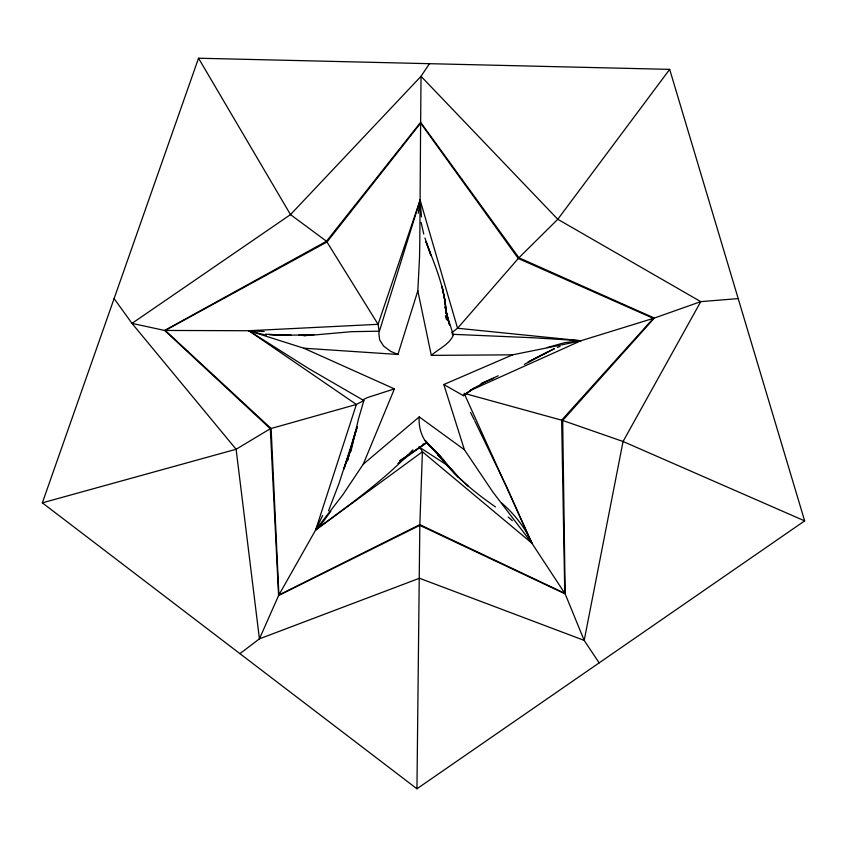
<?xml version="1.0" encoding="UTF-8"?>
<svg xmlns="http://www.w3.org/2000/svg" width="847" height="847" viewBox="0 0 847 847"><rect width="100%" height="100%" fill="white"/><g stroke="black" fill="none" stroke-linecap="round" stroke-linejoin="round"><path stroke-width="1.27" d="M420.631 123.08L419.847 236.472A52.789 0.815 -89.6 0 1 419.509 257.763L417.825 290.849L397.921 354.459L303.755 348.202L248.806 330.732L165.26 330.446L271.114 428.497L278.896 594.996L419.837 524.632L564.769 593.292L561.646 420.176L653.355 318.366L518.29 258.483L420.631 123.08L326.974 242.02L165.26 330.446M564.769 593.292L531.81 543.086L492.848 492.012L464.4 449.746L419.244 416.893C418.492 425.925 420.843 435.009 426.189 442.303L442.123 458.693M599.147 662.883L584.197 640.406L565.161 593.885L419.816 525.341L416.946 788.779L804.65 520.884L669.67 69.369L198.537 58.221L42.35 502.843L416.946 788.779M738.203 298.599L700.755 301.638L654.35 318.059L518.915 257.774L420.641 122.328L421.033 76.304L429.45 63.684M419.837 524.632L422.42 451.769L419.636 446.761M418.291 213.2L420.123 200.083L457.571 328.255L580.936 340.738L653.355 318.366M350.923 451.387L358.472 418.969L363.871 400.567L308.7 368.583L248.806 330.732L378.069 324.316L420.123 200.083L421.478 216.896M347.439 460.704L355.232 431.832M347.482 460.704L357.265 426.846L339.065 483.319L328.541 510.783M474.744 420.874L507.014 487.597L531.81 543.086L422.42 451.769L315.656 529.947L356.386 404.464L363.871 400.567L363.225 400.112L363.861 399.35L367.217 397.645L394.406 388.879L363.268 464.177L342.791 494.839L315.656 529.947L278.896 594.996M420.123 200.083L378.842 332.977L379.625 339.816L383.553 346.021L390.605 351.304L397.921 354.459M114.101 298.589L131.994 323.385L164.625 330.446L270.331 428.72L278.589 595.536L259.426 638.85L239.923 653.651M412.902 449.821C383.956 480.514 349.303 504.812 315.656 529.947L322.643 515.474M330.838 511.186L321.405 524.145L315.656 529.947M669.67 69.369L557.781 219.278L518.915 257.774M164.625 330.446L326.497 241.247L420.641 122.328M518.29 258.483L457.571 328.255L451.652 332.702M565.161 593.885L562.683 420.461L654.35 318.059M425.639 443.426L399.964 460.715L425.639 443.426L426.189 442.303L441.52 457.666M363.268 464.177L419.244 416.893M464.4 449.746L443.817 384.517L463.468 395.687L472.827 388.858L484.505 382.346M397.857 463.373L424.559 443.881L422.812 444.336M417.825 290.849L431.314 355.38C438.513 348.922 449.651 344.305 453.357 335.041L446.115 312.469L449.683 325.417L445.204 307.355M463.468 395.687L472.827 388.858M463.447 395.348L473.907 388.18M270.331 428.72L236.112 449.259L42.35 502.843M524.399 364.358L554.605 348.53L528.083 362.071L547.278 352.13M278.589 595.536L419.816 525.341M498.216 375.793L481.117 383.638L493.674 378.344M470.127 390.594L580.936 340.738L533.843 337.794L453.272 334.332M443.817 384.517L512.604 354.829L560.439 345.163M557.284 347.492L560.026 346.402M547.247 347.535L564.864 342.622L580.936 340.738L561.593 344.92M271.114 428.497L356.386 404.464L248.806 330.732L264.179 331.516M310.944 335.274L351.558 331.675L379.138 331.198L378.069 324.316L326.974 242.02M303.946 335.836L306.265 335.666M314.152 334.533L298.959 335.094M305.545 334.967L312.755 334.861L284.01 335.221L291.061 335.19L269.251 334.523L283.745 335.243L265.587 334.173M431.314 355.38L512.604 354.829M266.223 335.221L248.806 330.732M464.103 393.304L561.646 420.176M562.683 420.461L623.053 441.488L804.65 520.884M452.203 334.247L453.357 335.041M303.755 348.202L394.406 388.879M448.974 466.39L418.905 446.867M495.506 506.951C474.204 492.118 454.013 475.495 438.227 454.701L458.439 477.126L425.152 440.504L442.981 459.487M326.497 241.247L290.5 214.609L198.537 58.221M443.86 460.069L437.963 455.135L444.252 460.768M508.221 517.019L512.319 520.63M501.816 503.118C514.457 514.15 525.204 527.586 531.81 543.086L464.643 394.501M468.243 486.263L454.32 473.293L435.866 451.186M470.487 412.341L474.214 419.794M424.94 237.965L431.059 255.741L426.03 241.766C434.829 265.079 445.226 288.446 446.305 313.75L444.506 298.462L441.996 286.159L445.173 302.548L444.506 298.462L447.534 320.642L445.363 306.561L447.332 317.699L445.226 307.599M445.384 315.677L446.274 319.097M423.754 234.047L421.128 222.401M623.053 441.488L584.197 640.406L419.477 578.247L259.426 638.85L236.112 449.259L131.994 323.385L290.5 214.609L421.033 76.304L557.781 219.278L700.755 301.638L623.053 441.488M346.688 460.8L343.84 469.09L351.314 447.608L346.688 460.8"/></g></svg>
